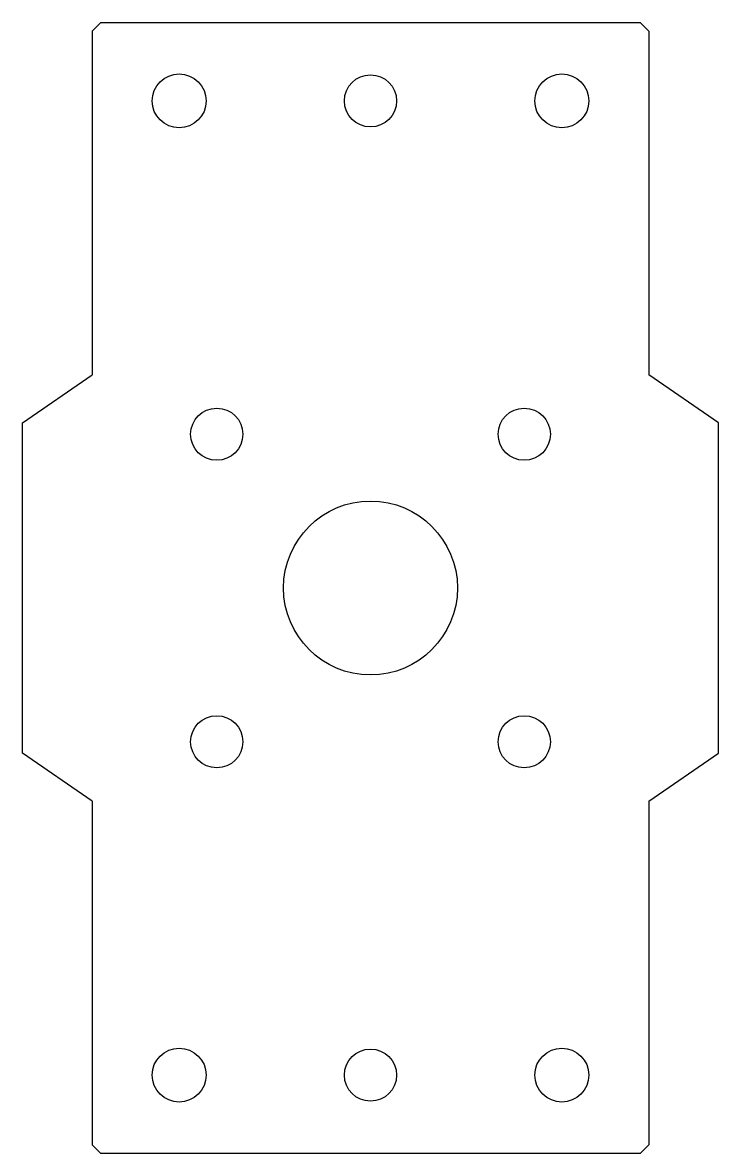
# Model space of a CAD drawing. Header units: millimetres. Extents: x -20 to 20, y -7.2 to 57.8.
import ezdxf

# ---------------------------------------------------------------- set-up
doc = ezdxf.new("R2010")
doc.units = ezdxf.units.MM

msp = doc.modelspace()

# ---------------------------------------------------------------- linework, layer by layer
at = {"color": 7, "linetype": 'Continuous', "lineweight": 25}
for p, q in [((-15.5, 57.75), (-16, 57.25)), ((-16, 57.25), (-16, 37.5)), ((-15.5, 57.75), (15.5, 57.75)), ((16, 57.25), (15.5, 57.75)), ((16, 57.25), (16, 37.5)), ((-20, 34.75), (-16, 37.5)), ((20, 34.75), (16, 37.5)), ((-20, 15.75), (-20, 34.75)), ((20, 15.75), (20, 34.75)), ((-16, 13), (-20, 15.75)), ((16, 13), (20, 15.75)), ((-16, 13), (-16, -6.75)), ((16, 13), (16, -6.75)), ((-16, -6.75), (-15.5, -7.25)), ((15.5, -7.25), (16, -6.75)), ((15.5, -7.25), (-15.5, -7.25))]:
    msp.add_line(p, q, dxfattribs=at)
for centre, radius in [((-11, 53.25), 1.55), ((0, 53.25), 1.5), ((11, 53.25), 1.55), ((-8.839, 34.089), 1.5), ((8.839, 34.089), 1.5), ((0, 25.25), 5), ((-8.839, 16.411), 1.5), ((8.839, 16.411), 1.5), ((-11, -2.75), 1.55), ((0, -2.75), 1.5), ((11, -2.75), 1.55)]:
    msp.add_circle(centre, radius, dxfattribs=at)

doc.saveas('drawing.dxf')
